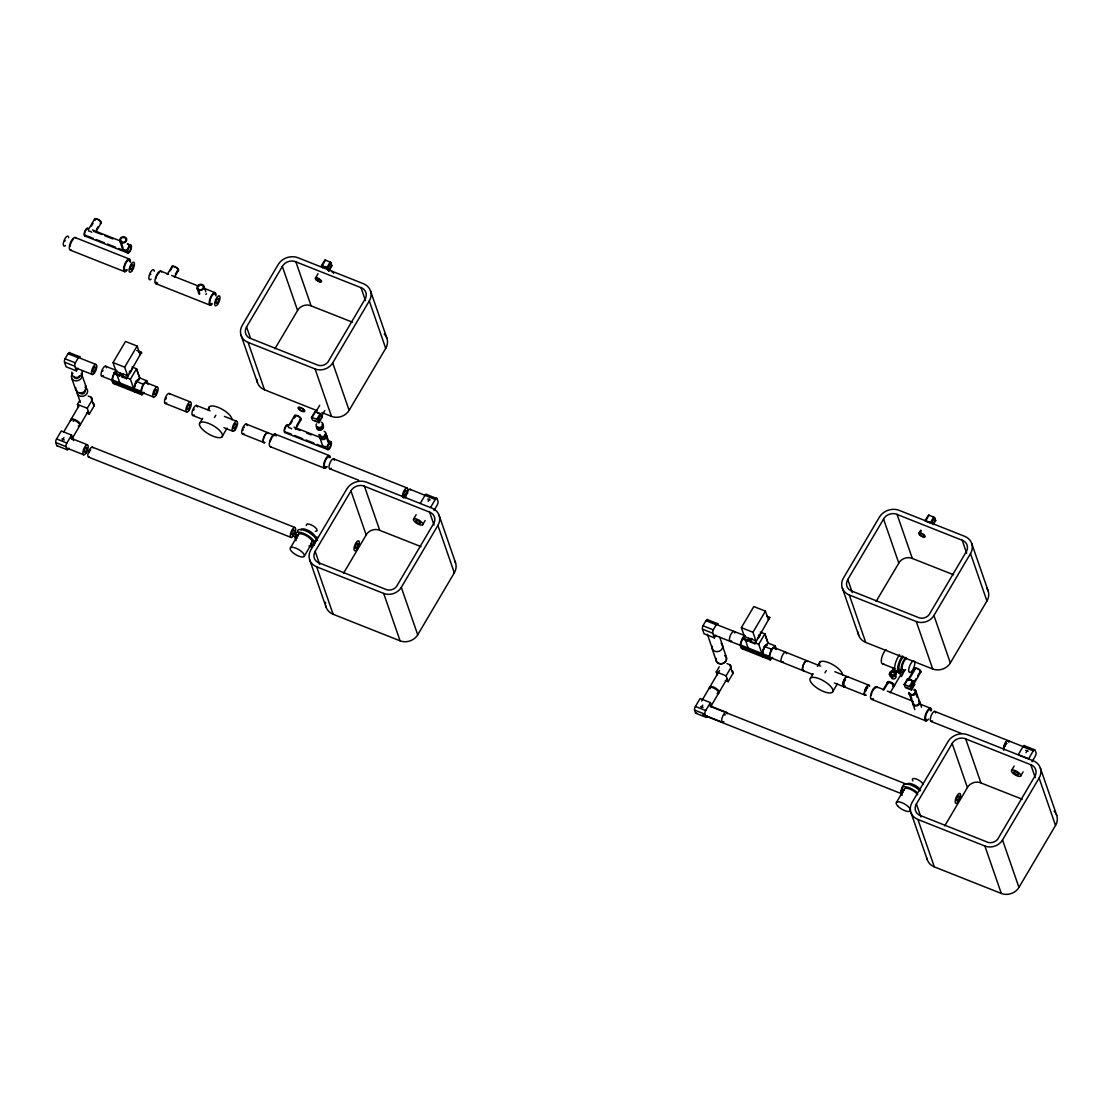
<?xml version="1.0" encoding="UTF-8"?>
<svg xmlns="http://www.w3.org/2000/svg" width="1113" height="1113" viewBox="0 0 1113 1113"><rect width="100%" height="100%" fill="white"/><g stroke="black" fill="none" stroke-linecap="round" stroke-linejoin="round"><path stroke-width="1.5" d="M311.501 417.403L317.539 419.476L318.972 422.759L312.405 420.004L311.501 417.403L314.993 411.56L321.045 414.064L322.269 417.111L321.546 417.194M328.864 271.029L327.472 267.843L321.42 265.645L324.954 259.955L330.964 262.418L331.521 265.59M914.886 684.217L911.38 690.06L905.426 687.653L904.118 684.509L907.624 678.735L913.578 681.142L914.288 684.412M911.603 689.865L910.156 686.638L904.132 684.412M934.934 520.606L935.699 520.508L934.405 517.392L928.576 515.013L924.931 520.759L931.484 523.43L934.781 517.837M144.384 392.583L141.921 394.823L113.025 383.359L111.745 379.7L114.18 372.66L116.656 370.42M133.574 388.354L136.009 381.328L139.709 377.961L146.791 380.771L148.057 384.43M141.921 394.823L140.641 391.164L143.076 384.124L146.791 380.771M772.7 657.672L770.238 659.912L741.341 648.448L740.062 644.789L742.496 637.749L744.973 635.509M761.89 653.442L764.325 646.416L768.026 643.05L775.107 645.86L776.373 649.519M770.238 659.912L768.972 656.253L771.406 649.227L775.107 645.86M246.571 326.902L245.959 328.112A9.975 8.528 -19.1 0 0 249.312 337.949L318.36 365.356A8.278 7.081 -19.1 0 0 327.904 362.087L365.607 298.173A10.184 8.709 -19.1 0 0 362.184 288.142L294.528 261.305A9.934 8.501 -19.1 0 0 283.078 265.228L246.571 326.902L250.522 338.324M315.174 551.366L314.562 552.577A9.975 8.528 -19.1 0 0 317.915 562.413L386.962 589.82A8.278 7.081 -19.1 0 0 396.506 586.537L434.209 522.637A10.184 8.709 -19.1 0 0 430.787 512.606L363.13 485.769A9.934 8.501 -19.1 0 0 351.68 489.692L315.174 551.366L319.681 564.416M847.786 579.525L847.174 580.722A9.975 8.528 -19.1 0 0 850.527 590.558L919.575 617.965A8.278 7.081 -19.1 0 0 929.118 614.696L966.821 550.782A10.184 8.709 -19.1 0 0 963.399 540.751L895.742 513.914A9.934 8.501 -19.1 0 0 884.292 517.837L847.786 579.525L852.308 592.575M916.389 803.989L915.776 805.186A9.975 8.528 -19.1 0 0 919.143 815.022L988.177 842.43A8.278 7.081 -19.1 0 0 997.721 839.16L1035.424 775.246A10.184 8.709 -19.1 0 0 1032.001 765.215L964.345 738.378A9.934 8.501 -19.1 0 0 952.909 742.301L916.389 803.989L920.91 817.025M88.289 229.779L94.758 218.83M91.349 226.092L92.977 223.351M96.455 229.403L98.083 226.662M96.288 231.184L101.144 222.976M76.407 370.879L66.112 366.803L64.498 362.156A3.45 1.266 -68.4 0 1 65.027 358.762L68.018 353.697A2.796 1.03 -68.4 0 1 69.813 352.821L80.108 356.911A2.796 1.03 -68.4 0 0 78.313 357.788L75.322 362.852A3.45 1.266 -68.4 0 0 74.808 366.247L76.407 370.879L77.952 368.278M69.02 448.233A3.45 1.266 -68.4 0 1 67.1 449.722L56.805 445.631L55.733 442.543A2.796 1.03 -68.4 0 1 56.582 438.939L61.271 430.981L71.58 435.072L73.5 440.637M78.439 407.302L77.437 404.381L79.677 400.583M70.675 419.935L79.051 405.758M63.664 432.039L71.19 419.281M141.448 352.334L126.576 378.684L121.874 376.82L123.167 374.622L116.002 371.144L113.039 362.574L125.505 341.454L137.122 346.06L140.099 354.644L141.448 352.334L136.802 350.498M92.88 402.962A2.796 2.393 -19.1 0 1 93.979 406.162L89.277 414.106L87.259 408.276L91.948 400.318A2.796 2.393 -19.1 0 0 90.863 397.132L88.136 396.047M67.1 449.722L66.029 446.633A2.796 1.03 -68.4 0 1 66.877 443.03L71.58 435.072M167.2 274.508L172.056 266.299M170.261 270.821L171.889 268.08M71.775 439.273L87.997 411.587M120.941 373.731L119.634 375.93L114.959 374.079L116.002 371.144M114.959 374.079L116.628 371.227M175.367 274.132L176.995 271.391M174.393 277.29L178.442 270.445M119.634 375.93L120.691 373.008M126.576 378.684L127.633 375.763L124.656 367.179L137.122 346.06M121.874 376.82L122.917 373.885L127.633 375.763M136.273 391.498A6.97 2.56 -68.4 0 1 134.84 392.013L130.402 379.185L136.537 368.793L131.96 366.984M200.034 422.745L202.622 418.363M207.783 409.612L209.508 406.69M322.214 265.659L325.511 260.08M315.48 278.027L318.026 273.715M221.89 436.95A13.106 4.786 30.6 0 0 208.743 423.427A13.106 4.786 30.6 0 0 202.26 429.159A13.106 4.786 30.6 0 0 221.89 436.95L227.052 428.199M274.897 348.8L298.326 309.261A9.934 8.501 -19.1 0 1 309.776 305.338L352.362 322.144M326.916 267.537L330.213 261.945M327.959 268.372L331.257 262.779M328.85 270.974L332.161 265.451M288.267 426.362L294.736 415.399M290.521 424.025L292.149 421.284M293.762 418.558L295.376 415.817A3.061 1.113 30.6 0 0 295.502 416.846M248.088 342.387L315.076 368.959A13.175 11.269 -19.1 0 0 332.704 362.921L369.279 300.955A15.081 12.897 -19.1 0 0 363.394 283.69L298.006 257.757A14.831 12.688 -19.1 0 0 278.167 264.56L242.272 325.358A14.872 12.716 -19.1 0 0 248.088 342.387L264.504 389.8L317.135 410.683M296.448 425.987L300.482 419.128M295.46 429.131L301.122 419.545M312.197 417.264L315.494 411.671M315.452 412.492L319.695 405.299M316.899 419.128L320.196 413.535M318.068 420.074L321.365 414.481M321.407 416.359L324.801 410.6M318.958 422.634L322.255 417.055M321.921 412.589L331.493 416.387A13.175 11.269 -19.1 0 0 349.12 410.335L385.71 348.369A15.081 12.897 -19.1 0 0 384.249 334.011M296.044 540.737L294.764 537.036L296.03 534.908A10.699 3.909 30.6 0 1 303.473 533.336A10.699 3.909 30.6 0 1 314.548 542.24L312.308 541.363A8.125 2.963 30.6 0 0 303.905 534.602A8.125 2.963 30.6 0 0 298.27 535.784L296.03 534.908M290.521 547.735L298.521 534.17M312.308 541.363L311.042 543.506A8.125 2.963 30.6 0 1 309.957 545.495M304.044 556.542A8.125 2.963 30.6 0 0 295.905 548.166A8.125 2.963 30.6 0 0 291.884 551.714A8.125 2.963 30.6 0 0 304.044 556.542L310.791 545.12M343.5 573.265L366.928 533.725A9.934 8.501 -19.1 0 1 378.378 529.802L420.978 546.608M420.269 503.368L424.957 495.41A2.796 1.03 -68.4 0 1 426.752 494.548L437.061 498.624L438.132 501.726A3.45 1.266 -68.4 0 1 436.978 505.427L433.987 510.491M413.646 518.978L416.151 514.721M430.564 507.458L435.266 499.5A2.796 1.03 -68.4 0 1 437.061 498.624M422.606 524.793A5.37 1.962 30.6 0 0 417.208 519.256A5.37 1.962 30.6 0 0 414.551 521.607A5.37 1.962 30.6 0 0 422.606 524.793L425.11 520.536M316.69 566.851L383.679 593.424A13.175 11.269 -19.1 0 0 401.306 587.386L437.896 525.406A15.081 12.897 -19.1 0 0 431.997 508.154L366.608 482.221A14.831 12.688 -19.1 0 0 346.769 489.024L310.875 549.822A14.872 12.716 -19.1 0 0 316.69 566.851L333.107 614.265L400.096 640.838A13.175 11.269 -19.1 0 0 417.723 634.8L454.313 572.833A15.081 12.897 -19.1 0 0 454.869 561.216M714.365 637.86L704.056 633.77L702.456 629.137A3.45 1.266 -68.4 0 1 702.971 625.743L705.962 620.678A2.796 1.03 -68.4 0 1 707.757 619.802L718.066 623.892A2.796 1.03 -68.4 0 0 716.271 624.769L713.28 629.833A3.45 1.266 -68.4 0 0 712.751 633.227L714.365 637.86L715.896 635.259M769.779 617.437L754.892 643.773L750.19 641.909L751.484 639.711L744.319 636.233L741.355 627.662L753.821 606.543L765.438 611.148L768.415 619.732L769.779 617.437L766.676 616.199M707.506 716.285A3.45 1.266 -68.4 0 1 705.934 717.259L695.639 713.169L694.568 710.08A2.796 1.03 -68.4 0 1 695.416 706.477L700.105 698.519L710.414 702.609L711.861 706.783M717.273 674.826L716.271 671.918L719.248 666.854M701.663 700.995L719.555 670.457M749.258 638.82L747.95 641.018L743.275 639.168L744.319 636.233M743.275 639.168L744.959 636.316M705.934 717.259L704.863 714.17A2.796 1.03 -68.4 0 1 705.712 710.553L710.414 702.609M731.714 670.499A2.796 2.393 -19.1 0 1 732.813 673.699L728.111 681.643L726.093 675.814L730.782 667.856A2.796 2.393 -19.1 0 0 729.697 664.67L726.97 663.585M747.95 641.018L749.007 638.097M754.892 643.773L755.95 640.851L752.972 632.267L765.438 611.148M710.609 706.811L726.845 679.111M750.19 641.909L751.233 638.987L755.95 640.851M763.977 656.976A6.97 2.56 -68.4 0 1 763.156 657.101L758.718 644.274L764.854 633.881L760.276 632.073M810.528 678.054L813.116 673.671M817.429 666.381L820.003 661.998M876.112 601.41L899.554 561.87A9.934 8.501 -19.1 0 1 910.99 557.947L953.591 574.753M925.738 520.717L929.035 515.138M919.004 533.085L920.701 530.205M919.658 533.503L921.355 530.623M930.44 522.595L933.737 517.002M832.385 692.258A13.106 4.786 30.6 0 0 819.238 678.735A13.106 4.786 30.6 0 0 812.754 684.467A13.106 4.786 30.6 0 0 832.385 692.258L837.546 683.507M933.209 524.626L935.699 520.508M893.475 672.252L892.598 669.72L893.822 667.647A8.125 2.991 -68.4 0 0 894.309 668.454M882.985 689.99L887.826 681.782M884.432 689.044L887.659 683.563M901.349 670.638L902.657 674.422L901.447 676.509L900.125 672.711L901.349 670.638L897.941 669.275M849.302 594.996L916.291 621.569A13.175 11.269 -19.1 0 0 933.918 615.531L970.508 553.564A15.081 12.897 -19.1 0 0 964.609 536.299L899.221 510.366A14.831 12.688 -19.1 0 0 879.381 517.169L843.487 577.967A14.872 12.716 -19.1 0 0 849.302 594.996L865.719 642.41L932.708 668.996A13.175 11.269 -19.1 0 0 950.349 662.945L986.925 600.978A15.081 12.897 -19.1 0 0 986.591 587.928M890.163 692.773L900.264 675.674M904.827 684.425L908.125 678.833M908.083 679.653L914.872 668.148M908.737 680.071L915.526 668.565M909.53 686.29L912.827 680.711M910.698 687.236L913.996 681.643M914.232 681.657L915.929 678.777M917.627 675.911L919.324 673.031M914.037 683.521L920.827 672.015M902.073 795.252L900.793 791.566L902.059 789.423A10.699 3.909 30.6 0 1 906.093 786.849A10.699 3.909 30.6 0 1 916.569 791.983M896.535 802.264L904.549 788.7M944.714 825.874L968.157 786.335A9.934 8.501 -19.1 0 1 979.593 782.411L1022.193 799.217M1033.574 749.383L1024.753 745.877A2.796 1.03 -68.4 0 0 1022.958 746.753L1018.256 754.697L1028.565 758.788L1033.254 750.83A2.796 1.03 -68.4 0 1 1035.048 749.967L1036.12 753.056A3.45 1.266 -68.4 0 1 1034.979 756.757L1031.988 761.821M1011.647 770.307L1014.152 766.05M1020.593 776.123A5.37 1.962 30.6 0 0 1015.209 770.586A5.37 1.962 30.6 0 0 1012.552 772.937A5.37 1.962 30.6 0 0 1020.593 776.123L1023.111 771.879M917.905 819.46L984.894 846.033A13.175 11.269 -19.1 0 0 1002.521 839.995L1039.111 778.029A15.081 12.897 -19.1 0 0 1033.212 760.763L967.823 734.83A14.831 12.688 -19.1 0 0 947.984 741.634L912.09 802.431A14.872 12.716 -19.1 0 0 917.905 819.46L934.322 866.874L1001.324 893.461A13.175 11.269 -19.1 0 0 1018.952 887.409L1055.527 825.443A15.081 12.897 -19.1 0 0 1056.084 813.826M308.899 545.982L312.391 547.29L311.042 543.506L313.282 544.382L317.4 537.412L315.16 536.522M92.421 229.904L121.15 241.298M127.536 243.83L130.722 245.097M93.729 231.365L101.714 234.523M104.9 235.789L112.886 238.961M93.144 238.321L85.158 235.163A3.367 1.238 -68.4 0 1 84.964 231.921A3.367 1.238 -68.4 0 1 87.357 228.833M96.33 239.587L104.316 242.759M107.502 244.025L115.488 247.183M118.674 248.449L126.645 251.621M84.88 235.984L127.953 253.082M160.522 271.029L168.508 274.201M171.694 275.468L198.837 286.236M203.623 288.128L214.795 292.566M74.919 237.459L129.191 258.981M156.112 283.773L210.385 305.31M70.509 250.202L124.781 271.725M138.596 351.833L141.699 353.058M293.999 427.114L319.542 437.242M327.514 440.4L330.7 441.666M295.307 428.575L300.093 430.467M306.478 432.999L311.264 434.905M882.706 663.877L895.033 668.76M892.598 669.72L900.125 672.711M113.039 362.574L124.656 367.179M286.737 432.373L291.523 434.265M294.722 435.531L302.694 438.703M305.88 439.969L313.866 443.127M317.052 444.393L325.038 447.565M284.858 432.567L327.945 449.652M105.485 366.177L116.183 370.42M146.499 382.761L157.197 387.004M274.911 434.028L329.184 455.565M79.079 357.76L95.885 364.438M168.926 393.432L190.323 401.918M246.154 424.039L274.452 435.35A5.37 1.976 -68.4 0 0 272.476 436.741M333.455 458.765L406.899 487.897M68.018 353.697L78.313 357.788M409.974 489.233L435.266 499.5M114.18 372.66L116.879 373.731M118.187 374.344L130.402 379.185M136.009 381.328L143.076 384.124M196.389 405.41L210.148 410.864M224.395 416.401L236.61 421.257M114.709 373.356L119.383 375.206M121.623 376.097L126.326 377.961M65.027 358.762L75.322 362.852M741.355 627.662L752.972 632.267M111.745 379.7L140.641 391.164M101.993 376.264L112.691 380.507M143.007 392.847L153.705 397.091M64.498 362.156L74.808 366.247M112.385 381.522L141.281 392.986M75.587 367.86L92.393 374.524M165.434 403.518L186.831 412.019M242.662 434.126L264.059 442.612M329.963 468.851L358.706 480.246M192.897 415.497L202.065 419.142M223.95 427.712L233.118 431.343M876.126 686.638L884.112 689.81M887.298 691.076L912.841 701.204M919.227 703.736L930.398 708.174M270.487 446.772L324.759 468.309M717.036 624.741L744.5 635.509M774.815 647.849L820.643 666.172M834.889 671.709L847.118 676.565M847.327 676.621L868.724 685.121M705.962 620.678L716.271 624.769M934.683 711.374L1023.264 746.642M1022.958 746.753L1033.254 750.83M746.503 639.432L751.08 641.255M754.141 642.465L758.718 644.274M764.325 646.416L771.406 649.227M743.025 638.445L747.699 640.295M749.939 641.185L754.642 643.05M702.971 625.743L713.28 629.833M702.456 629.137L712.751 633.227M740.062 644.789L768.972 656.253M713.544 634.827L741.008 645.596M771.323 657.936L812.573 674.45M834.444 683.02L843.612 686.651M843.821 686.721L865.218 695.208M931.178 721.461L961.521 733.495M740.702 646.611L769.598 658.089M871.716 699.381L925.988 720.918M77.437 404.381L87.259 408.276M86.466 412.993L89.277 414.106M716.271 671.918L726.093 675.814M725.3 680.53L728.111 681.643M70.495 438.063L87.301 444.727M92.24 447.078L294.736 527.409M56.582 438.939L66.877 443.03M294.764 537.036L297.004 537.927M55.733 442.543L66.029 446.633M67.003 448.149L83.809 454.827M88.748 457.165L291.244 537.509M709.329 705.6L726.135 712.264M710.943 706.63L905.412 783.775M695.416 706.477L705.712 710.553M902.059 789.423L904.299 790.313A8.125 2.963 30.6 0 1 909.029 788.797A8.125 2.963 30.6 0 1 917.738 794.752M900.793 791.566L903.033 792.456M694.568 710.08L704.863 714.17M705.837 715.687L722.643 722.365M702.637 714.81L901.92 793.875A5.37 1.976 -68.4 0 1 901.85 788.046A5.37 1.976 -68.4 0 1 905.885 783.983M971.732 543.506L988.149 590.92M970.508 553.564L986.925 600.978M962.161 540.167L966.682 553.217M1040.335 767.97L1056.752 815.384M1039.111 778.029L1055.527 825.443M1030.763 764.631L1035.285 777.681M933.918 615.531L950.349 662.945M897.05 514.331L912.298 558.378M1002.521 839.995L1018.952 887.409M965.653 738.795L980.901 782.842M883.527 518.978L898.775 563.011M916.291 621.569L932.708 668.996M952.13 743.442L967.378 787.475M984.894 846.033L1001.324 893.461M921.606 707.312L915.86 691.034M915.651 692.815L917.237 697.392M910.364 694.623L911.95 699.201M909.098 693.343L914.858 709.621M842.277 587.901L858.693 635.314M910.879 812.365L927.296 859.779M751.233 638.987L751.484 639.711M744.973 638.834L748.145 647.989M729.697 664.67L732.813 673.699M719.721 637.192L722.518 645.248M722.281 645.303L726.483 657.421M707.339 634.229L712.362 648.726M712.111 648.782L716.313 660.899M370.518 290.883L386.934 338.31M369.279 300.955L385.71 348.369M360.946 287.557L365.454 300.607M439.12 515.347L455.537 562.775M437.896 525.406L454.313 572.833M429.548 512.022L434.056 525.072M332.704 362.921L349.12 410.335M295.835 261.722L311.084 305.755M401.306 587.386L417.723 634.8M364.438 486.186L379.686 530.219M282.312 266.355L297.561 310.402M315.076 368.959L331.493 416.387M350.915 490.819L366.163 534.866M383.679 593.424L400.096 640.838M326.568 435.308L329.003 442.334M325.831 435.559L328.265 442.584M319.821 437.632L322.241 444.657A3.576 3.061 -19.1 0 0 326.61 446.383M241.048 335.291L257.479 382.705M309.651 559.756L326.081 607.169M203.888 286.208A3.576 3.061 -19.1 0 1 199.672 290.451A3.576 3.061 -19.1 0 1 197.961 285.443A3.576 3.061 -19.1 0 1 203.888 286.208L205.835 291.829M197.864 288.267L199.811 293.888M197.126 288.517L199.074 294.138M120.58 240.798L123 247.823M119.828 241.048L122.263 248.074A3.576 3.061 -19.1 0 0 127.48 249.409M122.917 373.885L123.167 374.622M117.185 375.262L119.828 382.9M90.863 397.132L93.979 406.162M81.792 374.441L85.993 386.559M77.256 393.404L80.4 402.489M71.635 377.919L75.823 390.037M904.466 670.819L902.518 673.991M143.827 392.263A5.495 2.017 -68.4 0 1 142.214 387.588A5.495 2.017 -68.4 0 1 146.93 383.317M113.081 381.383A5.69 2.087 -68.4 0 1 112.844 377.516M113.248 376.124A5.69 2.087 -68.4 0 1 113.804 374.747M114.458 373.467A5.69 2.087 -68.4 0 1 116.642 371.06M115.975 383.456A6.97 2.56 -68.4 0 1 114.556 383.971M134.52 387.38A5.495 2.017 -68.4 0 1 136.315 382.218M137.024 381.175A5.495 2.017 -68.4 0 1 137.734 380.382M138.429 379.895A5.495 2.017 -68.4 0 1 139.028 379.742M134.436 387.463A5.69 2.087 -68.4 0 1 136.287 382.135M137.01 381.049A5.69 2.087 -68.4 0 1 139.097 379.575M721.099 643.3A5.37 4.591 -19.1 0 1 718.928 651.342A5.37 4.591 -19.1 0 1 712.292 646.319M918.921 701.941A2.796 2.393 -19.1 0 1 917.71 704.793M917.056 705.113A2.796 2.393 -19.1 0 1 914.969 705.086M914.385 704.766A2.796 2.393 -19.1 0 1 913.648 703.75M914.886 693.149A2.796 2.393 -19.1 0 1 914.469 693.691M913.912 694.136A2.796 2.393 -19.1 0 1 913.244 694.442M911.157 694.429A2.796 2.393 -19.1 0 1 910.573 694.109M914.371 690.269A2.796 2.393 -19.1 0 1 914.83 690.728M914.163 689.323A3.576 3.061 -19.1 0 1 914.302 694.679A3.576 3.061 -19.1 0 1 908.959 692.564M918.712 700.397A3.576 3.061 -19.1 0 1 919.032 704.557A3.576 3.061 -19.1 0 1 914.33 705.6A3.576 3.061 -19.1 0 1 913.203 701.621M741.898 646.681A5.69 2.087 -68.4 0 1 741.049 645.902M740.938 643.898A5.69 2.087 -68.4 0 1 744.973 636.149M762.711 653.679A5.69 2.087 -68.4 0 1 762.975 651.258M763.379 649.867A5.69 2.087 -68.4 0 1 763.935 648.489A5.495 2.017 -68.4 0 0 762.808 653.568M766.078 645.317A5.69 2.087 -68.4 0 0 764.603 647.223A5.495 2.017 -68.4 0 1 766.064 645.47M766.787 644.817A5.69 2.087 -68.4 0 1 767.414 644.664M772.144 657.352A5.495 2.017 -68.4 0 1 769.89 655.668A5.495 2.017 -68.4 0 1 772.659 648.768A5.495 2.017 -68.4 0 1 775.399 649.255M766.746 644.984A5.495 2.017 -68.4 0 1 767.358 644.83M743.985 648.768A6.97 2.56 -68.4 0 1 742.872 649.06M807.676 661.4A5.37 1.976 -68.4 0 0 803.322 664.934A5.37 1.976 -68.4 0 0 803.976 670.61A5.37 1.976 -68.4 0 1 803.336 664.976A5.37 1.976 -68.4 0 1 807.69 661.456M783.26 661.651A5.37 1.976 -68.4 0 1 781.048 660.009A5.37 1.976 -68.4 0 1 783.747 653.275A5.37 1.976 -68.4 0 1 786.432 653.734M911.797 784.804A6.149 2.24 30.6 0 1 913.133 785.249M914.538 785.889A6.149 2.24 30.6 0 1 918.253 788.574M912.897 780.923A6.149 2.24 30.6 0 1 916.041 778.919A6.149 2.24 30.6 0 1 923.067 784.275M903.519 785.444A10.699 3.909 30.6 0 1 909.933 784.679A10.699 3.909 30.6 0 1 920.048 790.912M907.401 783.858A8.125 2.963 30.6 0 1 913.717 784.679A8.125 2.963 30.6 0 1 920.59 789.91M903.881 669.734A6.149 2.254 -68.4 0 1 902.406 665.477A6.149 2.254 -68.4 0 1 906.511 658.52M914.663 661.804A6.149 2.254 -68.4 0 1 911.464 671.529A6.149 2.254 -68.4 0 1 909.084 667.591A6.149 2.254 -68.4 0 1 914.288 661.192M883.611 663.668A8.125 2.991 -68.4 0 1 881.468 658.993A8.125 2.991 -68.4 0 1 886.087 649.561M905.537 669.65A8.125 2.991 -68.4 0 1 901.127 668.621A8.125 2.991 -68.4 0 1 905.926 657.435M894.073 671.654A3.242 1.183 30.6 0 1 896.368 671.542A3.242 1.183 30.6 0 1 899.485 673.796M894.908 670.638A10.699 3.937 -68.4 0 1 899.541 654.778M902.49 655.947A10.699 3.937 -68.4 0 0 897.871 671.807L899.095 669.734A8.125 2.991 -68.4 0 1 903.673 656.531M1026.089 752.68A5.37 1.976 -68.4 0 1 1027.396 750.454M1003.689 749.925A5.37 1.976 -68.4 0 1 1005.651 742.441A5.37 1.976 -68.4 0 1 1008.921 742.134A5.37 1.976 -68.4 0 0 1005.79 742.385A5.37 1.976 -68.4 0 0 1003.829 749.856M1005.011 746.211A2.685 0.988 -68.4 0 1 1005.456 744.903A2.685 0.988 -68.4 0 0 1005.15 746.141M1006.11 743.79A2.685 0.988 -68.4 0 1 1006.806 743.164M1025.755 750.357A5.37 1.962 30.6 0 1 1028.162 751.303M1054.081 811.085A15.081 12.897 -19.1 0 1 1055.194 812.393M934.322 866.874A14.872 12.716 -19.1 0 1 926.879 858.165M760.026 634.132A5.37 4.591 -19.1 0 1 757.48 638.445M752.193 639.001A5.37 4.591 -19.1 0 1 751.066 638.375M865.719 642.41A14.872 12.716 -19.1 0 1 858.109 632.031M724.827 655.515A5.37 4.591 -19.1 0 1 722.657 663.543A5.37 4.591 -19.1 0 1 716.021 658.534M709.343 688.544A5.37 1.962 30.6 0 1 715.52 689.03A5.37 1.962 30.6 0 1 717.106 693.58M865.747 690.756A2.685 0.988 -68.4 0 1 866.512 688.85M866.86 688.335A2.685 0.988 -68.4 0 1 867.542 687.709M865.817 695.069A5.37 1.976 -68.4 0 1 865.163 689.378A5.37 1.976 -68.4 0 1 869.517 685.858M845.087 686.109A5.37 1.976 -68.4 0 1 843.515 681.546A5.37 1.976 -68.4 0 1 848.12 677.372M845.115 680.363A2.685 0.988 -68.4 0 1 845.463 679.848M935.49 712.125A5.37 1.976 -68.4 0 1 935.643 712.946M932.457 720.862A5.37 1.976 -68.4 0 1 930.677 716.967A5.37 1.976 -68.4 0 1 935.17 711.583M1005.915 744.235A2.685 0.988 -68.4 0 1 1006.611 743.345M731.617 640.893A5.37 1.976 -68.4 0 1 729.405 639.252A5.37 1.976 -68.4 0 1 732.117 632.518A5.37 1.976 -68.4 0 1 734.789 632.977M696.682 712.807A3.45 1.266 -68.4 0 1 695.639 713.169M701.454 707.395A5.37 1.976 -68.4 0 1 702.776 705.169M723.909 721.739A5.37 1.976 -68.4 0 1 721.697 720.111A5.37 1.976 -68.4 0 1 724.41 713.363A5.37 1.976 -68.4 0 1 727.081 713.836M724.633 715.103A2.685 0.988 -68.4 0 1 725.259 714.796M700.703 706.56A5.37 1.962 30.6 0 1 703.11 707.506M710.247 688.627A5.37 1.962 30.6 0 1 712.056 686.624A5.37 1.962 30.6 0 1 718.33 690.283A5.37 1.962 30.6 0 1 717.607 692.926M887.993 683.076A3.826 1.391 30.6 0 1 889.287 681.643A3.826 1.391 30.6 0 1 893.753 684.245A3.826 1.391 30.6 0 1 893.238 686.137M893.669 684.898A3.061 1.113 30.6 0 1 893.266 685.65M888.369 682.798A3.061 1.113 30.6 0 1 888.786 682.046M891.207 682.672A3.061 1.113 30.6 0 1 892.529 683.535M893.057 684.008A3.061 1.113 30.6 0 1 893.447 684.481M819.599 664.614A13.106 4.786 30.6 0 1 830.215 663.334A13.106 4.786 30.6 0 1 842.458 675.104M824.997 672.822A5.37 1.976 -68.4 0 1 826.319 670.596M844.252 684.036A2.685 0.988 -68.4 0 1 844.141 682.199M844.6 680.906A2.685 0.988 -68.4 0 1 845.254 679.779M844.878 686.039A5.37 1.976 -68.4 0 1 843.306 681.49A5.37 1.976 -68.4 0 1 847.911 677.302M934.127 522.345A3.576 3.061 -19.1 0 1 933.25 523.82M926.155 521.413A3.576 1.308 30.6 0 1 929.786 522.609M725.05 655.474A5.37 4.591 -19.1 0 1 722.88 663.501A5.37 4.591 -19.1 0 1 716.257 658.493M914.649 693.149A2.796 2.393 -19.1 0 1 914.232 693.691M913.676 694.136A2.796 2.393 -19.1 0 1 913.008 694.442M910.921 694.429A2.796 2.393 -19.1 0 1 910.337 694.095M909.891 693.649A2.796 2.393 -19.1 0 1 909.599 693.093M914.149 690.269A2.796 2.393 -19.1 0 1 914.594 690.728M913.328 684.787A3.576 3.061 -19.1 0 1 913.23 685.608M912.897 686.387A3.576 3.061 -19.1 0 1 912.354 687.083M908.973 688.251A3.576 3.061 -19.1 0 1 906.803 687.027M914.677 689.74A3.576 3.061 -19.1 0 1 913.662 694.902A3.576 3.061 -19.1 0 1 908.723 692.55M916.764 668.51A2.796 1.016 30.6 0 1 919.7 670.221A2.796 1.016 30.6 0 1 919.895 671.723M915.443 669.122A2.796 1.016 30.6 0 1 915.401 668.802M910.587 680.224A2.796 1.016 30.6 0 1 911.227 680.516M911.853 680.878A2.796 1.016 30.6 0 1 912.423 681.295M915.025 669.344A3.576 1.308 30.6 0 1 916.222 668.023A3.576 1.308 30.6 0 1 920.395 670.457A3.576 1.308 30.6 0 1 919.922 672.21M908.445 679.486A3.576 1.308 30.6 0 1 911.686 680.446A3.576 1.308 30.6 0 1 914.149 682.812M758.774 634.994A4.549 3.882 -19.1 0 1 758.356 635.996M758.955 635.509A4.549 3.882 -19.1 0 1 758.523 636.511M865.928 690.923A2.685 0.988 -68.4 0 1 866.387 689.615M867.041 688.502A2.685 0.988 -68.4 0 1 867.737 687.876M865.997 695.235A5.37 1.976 -68.4 0 1 865.344 689.545A5.37 1.976 -68.4 0 1 869.698 686.025M873.302 698.602A6.789 2.49 -68.4 0 1 871.312 692.856A6.789 2.49 -68.4 0 1 877.127 687.57M928.465 719.165A6.789 2.49 -68.4 0 1 924.792 718.942A6.789 2.49 -68.4 0 1 927.908 709.927A6.789 2.49 -68.4 0 1 931.595 710.15M871.256 695.43A5.37 1.976 -68.4 0 1 871.855 692.884M872.383 691.59A5.37 1.976 -68.4 0 1 873.009 690.38M873.691 689.35A5.37 1.976 -68.4 0 1 875.667 687.959M926.447 719.582A5.37 1.976 -68.4 0 1 926.962 712.501A5.37 1.976 -68.4 0 1 930.885 711.068M892.668 671.89A2.49 2.129 -19.1 0 1 894.963 674.728A2.49 2.129 -19.1 0 1 890.887 675.633A2.49 2.129 -19.1 0 1 892.042 672.029M896.035 676.022A2.49 2.129 -19.1 0 1 892 678.54M891.332 677.636A2.49 2.129 -19.1 0 1 891.541 675.981M897.231 670.346A3.826 1.391 30.6 0 1 898.97 671.264M887.576 683.772A3.826 1.391 30.6 0 1 890.831 683.076A3.826 1.391 30.6 0 1 893.405 686.804M888.049 682.895A3.061 1.113 30.6 0 1 888.828 682.728M893.252 685.608A3.061 1.113 30.6 0 1 893.155 686.206M150.519 274.661A2.685 0.988 -68.4 0 1 150.784 274.007M156.571 282.452A5.37 1.976 -68.4 0 1 156.098 282.243M155.876 278.598A5.37 1.976 -68.4 0 1 156.251 277.29M156.78 275.982A5.37 1.976 -68.4 0 1 159.465 272.504M151.076 279.154A5.37 1.976 -68.4 0 1 148.864 277.513A5.37 1.976 -68.4 0 1 151.563 270.779A5.37 1.976 -68.4 0 1 154.248 271.238M157.712 283.008A6.789 2.49 -68.4 0 1 155.709 277.248A6.789 2.49 -68.4 0 1 161.524 271.962M211.985 304.531A6.789 2.49 -68.4 0 1 209.23 301.985A6.789 2.49 -68.4 0 1 213.195 293.345A6.789 2.49 -68.4 0 1 215.95 295.891M212.11 303.376A5.37 1.976 -68.4 0 1 210.524 298.813A5.37 1.976 -68.4 0 1 215.129 294.639M205.919 294.472A4.257 1.558 -68.4 0 1 206.462 293.665M171.931 267.05A3.826 1.391 30.6 0 1 176.341 267.398A3.826 1.391 30.6 0 1 177.468 270.654M174.059 266.647A3.061 1.113 30.6 0 1 177.273 268.525A3.061 1.113 30.6 0 1 177.482 270.167M173.002 266.564A3.061 1.113 30.6 0 1 173.475 266.55M64.93 241.076A2.685 0.988 -68.4 0 1 65.18 240.422M68.491 236.832A5.37 1.976 -68.4 0 1 68.644 237.667M65.472 245.57A5.37 1.976 -68.4 0 1 63.691 241.674A5.37 1.976 -68.4 0 1 68.171 236.304M71.26 250.022A6.789 2.49 -68.4 0 1 70.425 242.843A6.789 2.49 -68.4 0 1 75.934 238.391M127.272 269.972A6.789 2.49 -68.4 0 1 123.585 269.332A6.789 2.49 -68.4 0 1 127.299 260.052A6.789 2.49 -68.4 0 1 130.346 262.306M70.063 246.237A5.37 1.976 -68.4 0 1 73.194 239.392M126.506 269.791A5.37 1.976 -68.4 0 1 124.934 265.228A5.37 1.976 -68.4 0 1 129.539 261.054M85.868 235.511A4.257 1.558 -68.4 0 1 84.63 231.894A4.257 1.558 -68.4 0 1 88.275 228.582M128.649 245.055A3.576 3.061 -19.1 0 1 128.19 248.839M127.341 244.053A3.576 3.061 -19.1 0 1 128.078 244.47M94.925 220.11A3.826 1.391 30.6 0 1 96.205 218.691A3.826 1.391 30.6 0 1 100.671 221.292A3.826 1.391 30.6 0 1 100.17 223.17M88.456 230.948A3.826 1.391 30.6 0 1 91.767 232.255M95.301 219.845A3.061 1.113 30.6 0 1 98.139 219.72M98.82 220.124A3.061 1.113 30.6 0 1 100.601 221.946M264.783 442.626A5.37 1.976 -68.4 0 1 264.115 436.936A5.37 1.976 -68.4 0 1 268.483 433.402M271.238 446.591A6.789 2.49 -68.4 0 1 270.751 438.592A6.789 2.49 -68.4 0 1 276.094 436.004M327.25 466.542A6.789 2.49 -68.4 0 1 323.577 466.319A6.789 2.49 -68.4 0 1 326.693 457.318A6.789 2.49 -68.4 0 1 330.366 457.54M270.25 441.583A5.37 1.976 -68.4 0 1 271.795 437.771M325.817 466.834A5.37 1.976 -68.4 0 1 325.163 461.144A5.37 1.976 -68.4 0 1 329.518 457.624M331.243 468.253A5.37 1.976 -68.4 0 1 329.031 466.611A5.37 1.976 -68.4 0 1 331.744 459.878A5.37 1.976 -68.4 0 1 334.415 460.337M331.883 271.669A3.576 3.061 -19.1 0 1 332.62 272.087M333.204 272.671A3.576 3.061 -19.1 0 1 333.566 273.381M332.036 271.419A3.576 3.061 -19.1 0 1 332.62 272.003M330.7 266.466A3.576 3.061 -19.1 0 1 329.003 269.332M322.84 267.496A2.796 1.016 30.6 0 1 325.413 267.384A2.796 1.016 30.6 0 1 327.57 269.972M322.422 267.718A3.576 1.308 30.6 0 1 324.648 266.703A3.576 1.308 30.6 0 1 328.391 270.083M264.504 389.8A14.872 12.716 -19.1 0 1 256.894 379.422M333.107 614.265A14.872 12.716 -19.1 0 1 325.664 605.555M325.497 603.886A14.872 12.716 -19.1 0 1 325.58 602.189M79.357 375.902A2.685 2.296 -19.1 0 1 76.769 378.503A2.685 2.296 -19.1 0 1 74.07 376.458M81.235 373.37A5.37 4.591 -19.1 0 1 79.844 379.672A5.37 4.591 -19.1 0 1 72.735 379.603A5.37 4.591 -19.1 0 1 72.888 373.286M85.437 385.488A5.37 4.591 -19.1 0 1 81.722 392.833A5.37 4.591 -19.1 0 1 75.767 387.63M402.6 497.247A5.37 1.976 -68.4 0 1 405.633 488.51A5.37 1.976 -68.4 0 1 407.205 493.059M406.69 494.367A5.37 1.976 -68.4 0 1 403.407 497.984M428.088 501.351A5.37 1.976 -68.4 0 1 429.409 499.111M405.535 497.761A5.37 1.976 -68.4 0 1 407.664 491.111A5.37 1.976 -68.4 0 1 410.78 489.97M407.469 493.574A2.685 0.988 -68.4 0 1 407.775 492.962M427.754 499.027A5.37 1.962 30.6 0 1 430.161 499.974M89.332 457.026A5.37 1.976 -68.4 0 1 88.678 451.335A5.37 1.976 -68.4 0 1 93.033 447.816M89.277 452.713A2.685 0.988 -68.4 0 1 89.722 451.405M90.376 450.292A2.685 0.988 -68.4 0 1 90.737 449.902M57.347 445.617A3.45 1.266 -68.4 0 1 56.805 445.631M62.62 439.858A5.37 1.976 -68.4 0 1 63.942 437.632M61.869 439.023A5.37 1.962 30.6 0 1 64.276 439.969M71.023 420.352A5.37 1.962 30.6 0 1 76.602 420.464A5.37 1.962 30.6 0 1 79.593 425.361M84.88 387.352A5.37 4.591 -19.1 0 1 87.176 393.126A5.37 4.591 -19.1 0 1 80.637 396.228A5.37 4.591 -19.1 0 1 77.187 390.997M84.602 390.26A2.685 2.296 -19.1 0 1 83.405 393.696A2.685 2.296 -19.1 0 1 79.788 392.527M70.509 421.006A5.37 1.962 30.6 0 1 76.686 421.493A5.37 1.962 30.6 0 1 78.272 426.042M73.194 421.257A2.685 0.974 30.6 0 1 73.597 421.243M296.74 538.469A3.075 1.127 -68.4 0 1 295.975 538.066M296.072 536.243A3.075 1.127 -68.4 0 1 296.601 534.755M304.586 530.08A6.149 2.24 30.6 0 1 305.769 530.289M307.105 530.72A6.149 2.24 30.6 0 1 308.51 531.374M311.167 533.099A6.149 2.24 30.6 0 1 313.003 534.991M306.423 525.545A6.149 2.24 30.6 0 1 313.49 526.101A6.149 2.24 30.6 0 1 315.285 531.304M297.658 532.153A10.699 3.909 30.6 0 1 305.087 530.595A10.699 3.909 30.6 0 1 316.162 539.499M301.011 530.011A8.125 2.963 30.6 0 1 308.635 530.609A8.125 2.963 30.6 0 1 315.285 537.454M314.325 545.092A3.242 1.196 -68.4 0 1 315.605 541.071A3.242 1.196 -68.4 0 1 317.483 540.389M130.026 370.907A4.549 3.882 -19.1 0 1 129.345 371.798M130.207 371.422A4.549 3.882 -19.1 0 1 129.525 372.299M103.259 375.651A5.37 1.976 -68.4 0 1 101.046 374.01A5.37 1.976 -68.4 0 1 103.759 367.276A5.37 1.976 -68.4 0 1 106.431 367.735M102.716 371.158A2.685 0.988 -68.4 0 1 102.966 370.504M131.71 369.043A5.37 4.591 -19.1 0 1 129.164 373.356M209.105 409.306A13.106 4.786 30.6 0 1 219.706 408.026A13.106 4.786 30.6 0 1 231.963 419.796M214.503 417.514A5.37 1.976 -68.4 0 1 215.825 415.288M194.163 414.885A5.37 1.976 -68.4 0 1 191.965 413.243A5.37 1.976 -68.4 0 1 194.664 406.509A5.37 1.976 -68.4 0 1 197.335 406.968M193.62 410.391A2.685 0.988 -68.4 0 1 194.191 409.139M264.657 442.473A5.37 1.976 -68.4 0 1 263.99 436.783A5.37 1.976 -68.4 0 1 268.344 433.263M243.928 433.514A5.37 1.976 -68.4 0 1 241.716 431.872A5.37 1.976 -68.4 0 1 244.429 425.138A5.37 1.976 -68.4 0 1 247.1 425.597M243.079 430.286A2.685 0.988 -68.4 0 1 243.191 429.674M243.956 427.768A2.685 0.988 -68.4 0 1 244.304 427.253M82.07 371.046A5.37 4.591 -19.1 0 1 77.103 377.432A5.37 4.591 -19.1 0 1 71.844 372.118M322.255 424.123A2.796 2.393 -19.1 0 1 322.283 425.361M321.045 426.975A2.796 2.393 -19.1 0 1 319.681 427.434M318.958 427.434A2.796 2.393 -19.1 0 1 317.72 426.933M320.266 419.225A3.576 3.061 -19.1 0 1 319.014 420.491M316.342 421.076A3.576 3.061 -19.1 0 1 314.742 420.45M321.309 422.161A3.576 3.061 -19.1 0 1 322.7 426.251A3.576 3.061 -19.1 0 1 317.928 427.879A3.576 3.061 -19.1 0 1 316.523 423.803M317.956 413.062A2.796 1.016 30.6 0 1 318.596 413.354M321.254 415.149A3.576 1.308 30.6 0 1 321.045 416.526M315.814 412.325A3.576 1.308 30.6 0 1 319.445 413.521M320.182 414.05A3.576 1.308 30.6 0 1 320.808 414.606M285.318 432.456A4.257 1.558 -68.4 0 1 285.025 427.448A4.257 1.558 -68.4 0 1 288.364 425.82M284.566 430.091A3.367 1.238 -68.4 0 1 286.097 426.279A3.367 1.238 -68.4 0 1 287.836 425.862M285.512 431.649A3.367 1.238 -68.4 0 1 284.636 431.274M325.093 434.557A2.796 2.393 -19.1 0 1 325.344 437.799A2.796 2.393 -19.1 0 1 321.671 438.619A2.796 2.393 -19.1 0 1 320.781 435.517M325.622 434.014A3.576 3.061 -19.1 0 1 325.942 438.174A3.576 3.061 -19.1 0 1 321.24 439.218A3.576 3.061 -19.1 0 1 320.099 435.239M329.045 443.934A3.576 3.061 -19.1 0 1 328.168 445.423M295.696 415.664A3.061 1.113 30.6 0 1 299.439 417.152A3.061 1.113 30.6 0 1 300.176 419.281M294.903 416.693A3.826 1.391 30.6 0 1 296.183 415.26A3.826 1.391 30.6 0 1 300.663 417.876A3.826 1.391 30.6 0 1 300.148 419.754M288.434 427.517A3.826 1.391 30.6 0 1 291.745 428.839M166.7 402.906A5.37 1.976 -68.4 0 1 165.127 398.357A5.37 1.976 -68.4 0 1 169.733 394.169M165.962 399.066A2.685 0.988 -68.4 0 1 166.421 397.772M322.38 425.709A2.796 2.393 -19.1 0 1 320.461 429.521A2.796 2.393 -19.1 0 1 317.358 426.822M325.135 434.529A2.796 2.393 -19.1 0 1 323.243 436.449M321.142 436.421A2.796 2.393 -19.1 0 1 319.723 434.473M322.464 424.721A3.576 3.061 -19.1 0 1 321.017 430.063A3.576 3.061 -19.1 0 1 316.607 426.724M324.161 431.329A3.576 3.061 -19.1 0 1 324.3 436.686A3.576 3.061 -19.1 0 1 318.944 434.557M768.026 643.05L764.826 633.923L768.026 643.05M139.709 377.961L136.509 368.834L139.709 377.961M897.913 806.229A8.125 2.963 30.6 0 0 910.072 811.057A8.125 2.963 30.6 0 0 901.933 802.682A8.125 2.963 30.6 0 0 897.913 806.229M1014.333 773.076A2.685 0.974 30.6 0 0 1018.353 774.676A2.685 0.974 30.6 0 0 1015.668 771.907A2.685 0.974 30.6 0 0 1014.333 773.076M958.112 802.07A5.37 1.976 -68.4 0 0 960.102 793.569A5.37 1.976 -68.4 0 0 955.441 799.593A5.37 1.976 -68.4 0 0 958.112 802.07M958.001 800.233A2.685 0.988 -68.4 0 0 959.003 795.99A2.685 0.988 -68.4 0 0 956.665 798.995A2.685 0.988 -68.4 0 0 958.001 800.233M920.131 534.866A2.796 1.016 30.6 0 0 924.305 536.536A2.796 1.016 30.6 0 0 921.508 533.656A2.796 1.016 30.6 0 0 920.131 534.866M919.602 534.824A3.576 1.308 30.6 0 0 924.959 536.953A3.576 1.308 30.6 0 0 921.369 533.266A3.576 1.308 30.6 0 0 919.602 534.824M892.042 675.911A2.49 2.129 -19.1 0 0 894.977 672.962A2.49 2.129 -19.1 0 0 890.859 672.433A2.49 2.129 -19.1 0 0 892.042 675.911M891.916 675.535A2.49 2.129 -19.1 0 0 894.852 672.586A2.49 2.129 -19.1 0 0 890.72 672.043A2.49 2.129 -19.1 0 0 891.916 675.535M892.056 675.007A1.878 1.614 -19.1 0 0 894.282 672.781A1.878 1.614 -19.1 0 0 891.151 672.377A1.878 1.614 -19.1 0 0 892.056 675.007M891.958 676.871A3.283 2.81 -19.1 0 0 895.826 672.989A3.283 2.81 -19.1 0 0 890.386 672.28A3.283 2.81 -19.1 0 0 891.958 676.871M891.861 676.593A3.283 2.81 -19.1 0 0 895.728 672.697A3.283 2.81 -19.1 0 0 890.289 672.002A3.283 2.81 -19.1 0 0 891.861 676.593M217.452 302.653A2.685 0.988 -68.4 0 0 218.454 298.409A2.685 0.988 -68.4 0 0 216.117 301.414A2.685 0.988 -68.4 0 0 217.452 302.653M217.564 304.475A5.37 1.976 -68.4 0 0 219.567 295.988A5.37 1.976 -68.4 0 0 214.906 302.013A5.37 1.976 -68.4 0 0 217.564 304.475M199.853 289.77A2.796 2.393 -19.1 0 0 203.15 286.458A2.796 2.393 -19.1 0 0 198.517 285.86A2.796 2.393 -19.1 0 0 199.853 289.77M131.863 269.068A2.685 0.988 -68.4 0 0 132.85 264.824A2.685 0.988 -68.4 0 0 130.527 267.83A2.685 0.988 -68.4 0 0 131.863 269.068M131.974 270.904A5.37 1.976 -68.4 0 0 133.963 262.404A5.37 1.976 -68.4 0 0 129.303 268.428A5.37 1.976 -68.4 0 0 131.974 270.904M129.525 251.983A4.257 1.558 -68.4 0 0 131.097 245.263A4.257 1.558 -68.4 0 0 127.411 250.035A4.257 1.558 -68.4 0 0 129.525 251.983M129.484 251.385A3.367 1.238 -68.4 0 0 130.736 246.056A3.367 1.238 -68.4 0 0 127.814 249.841A3.367 1.238 -68.4 0 0 129.484 251.385M122.555 242.3A2.796 2.393 -19.1 0 0 125.852 238.989A2.796 2.393 -19.1 0 0 121.22 238.391A2.796 2.393 -19.1 0 0 122.555 242.3M122.374 242.982A3.576 3.061 -19.1 0 0 126.59 238.739A3.576 3.061 -19.1 0 0 120.663 237.973A3.576 3.061 -19.1 0 0 122.374 242.982M316.607 279.808A2.796 1.016 30.6 0 0 320.781 281.478A2.796 1.016 30.6 0 0 317.984 278.598A2.796 1.016 30.6 0 0 316.607 279.808M316.078 279.766A3.576 1.308 30.6 0 0 321.434 281.895A3.576 1.308 30.6 0 0 317.845 278.208A3.576 1.308 30.6 0 0 316.078 279.766M405.257 494.77A2.685 0.988 -68.4 0 0 406.259 490.527A2.685 0.988 -68.4 0 0 403.922 493.532A2.685 0.988 -68.4 0 0 405.257 494.77M416.345 521.747A2.685 0.974 30.6 0 0 420.366 523.333A2.685 0.974 30.6 0 0 417.667 520.564A2.685 0.974 30.6 0 0 416.345 521.747M293.22 536.118A5.37 1.976 -68.4 0 0 295.209 527.618A5.37 1.976 -68.4 0 0 290.549 533.642A5.37 1.976 -68.4 0 0 293.22 536.118M293.109 534.282A2.685 0.988 -68.4 0 0 294.11 530.038A2.685 0.988 -68.4 0 0 291.773 533.057A2.685 0.988 -68.4 0 0 293.109 534.282M356.883 549.446A5.37 1.976 -68.4 0 0 358.887 540.96A5.37 1.976 -68.4 0 0 354.226 546.984A5.37 1.976 -68.4 0 0 356.883 549.446M356.772 547.624A2.685 0.988 -68.4 0 0 357.774 543.381A2.685 0.988 -68.4 0 0 355.45 546.386A2.685 0.988 -68.4 0 0 356.772 547.624M85.771 453.436A5.37 1.976 -68.4 0 0 87.774 444.936A5.37 1.976 -68.4 0 0 83.113 450.96A5.37 1.976 -68.4 0 0 85.771 453.436M85.659 451.6A2.685 0.988 -68.4 0 0 86.661 447.356A2.685 0.988 -68.4 0 0 84.338 450.375A2.685 0.988 -68.4 0 0 85.659 451.6M155.556 393.877A2.685 0.988 -68.4 0 0 156.557 389.633A2.685 0.988 -68.4 0 0 154.234 392.639A2.685 0.988 -68.4 0 0 155.556 393.877M155.667 395.699A5.37 1.976 -68.4 0 0 157.67 387.213A5.37 1.976 -68.4 0 0 153.01 393.237A5.37 1.976 -68.4 0 0 155.667 395.699M234.982 428.129A2.685 0.988 -68.4 0 0 235.984 423.886A2.685 0.988 -68.4 0 0 233.647 426.891A2.685 0.988 -68.4 0 0 234.982 428.129M235.093 429.952A5.37 1.976 -68.4 0 0 237.083 421.465A5.37 1.976 -68.4 0 0 232.422 427.489A5.37 1.976 -68.4 0 0 235.093 429.952M94.368 373.133A5.37 1.976 -68.4 0 0 96.372 364.633A5.37 1.976 -68.4 0 0 91.697 370.671A5.37 1.976 -68.4 0 0 94.368 373.133M94.257 371.311A2.685 0.988 -68.4 0 0 95.259 367.053A2.685 0.988 -68.4 0 0 92.922 370.073A2.685 0.988 -68.4 0 0 94.257 371.311M329.504 448.553A4.257 1.558 -68.4 0 0 331.076 441.833A4.257 1.558 -68.4 0 0 327.389 446.605A4.257 1.558 -68.4 0 0 329.504 448.553M329.462 447.955A3.367 1.238 -68.4 0 0 330.714 442.626A3.367 1.238 -68.4 0 0 327.792 446.41A3.367 1.238 -68.4 0 0 329.462 447.955M188.695 408.791A2.685 0.988 -68.4 0 0 189.697 404.548A2.685 0.988 -68.4 0 0 187.36 407.567A2.685 0.988 -68.4 0 0 188.695 408.791M188.807 410.627A5.37 1.976 -68.4 0 0 190.796 402.127A5.37 1.976 -68.4 0 0 186.135 408.151A5.37 1.976 -68.4 0 0 188.807 410.627M299.383 409.278A3.061 1.113 30.6 0 0 303.974 411.1A3.061 1.113 30.6 0 0 300.9 407.942A3.061 1.113 30.6 0 0 299.383 409.278M298.882 409.25A3.826 1.391 30.6 0 0 304.614 411.518A3.826 1.391 30.6 0 0 300.774 407.567A3.826 1.391 30.6 0 0 298.882 409.25"/></g></svg>
